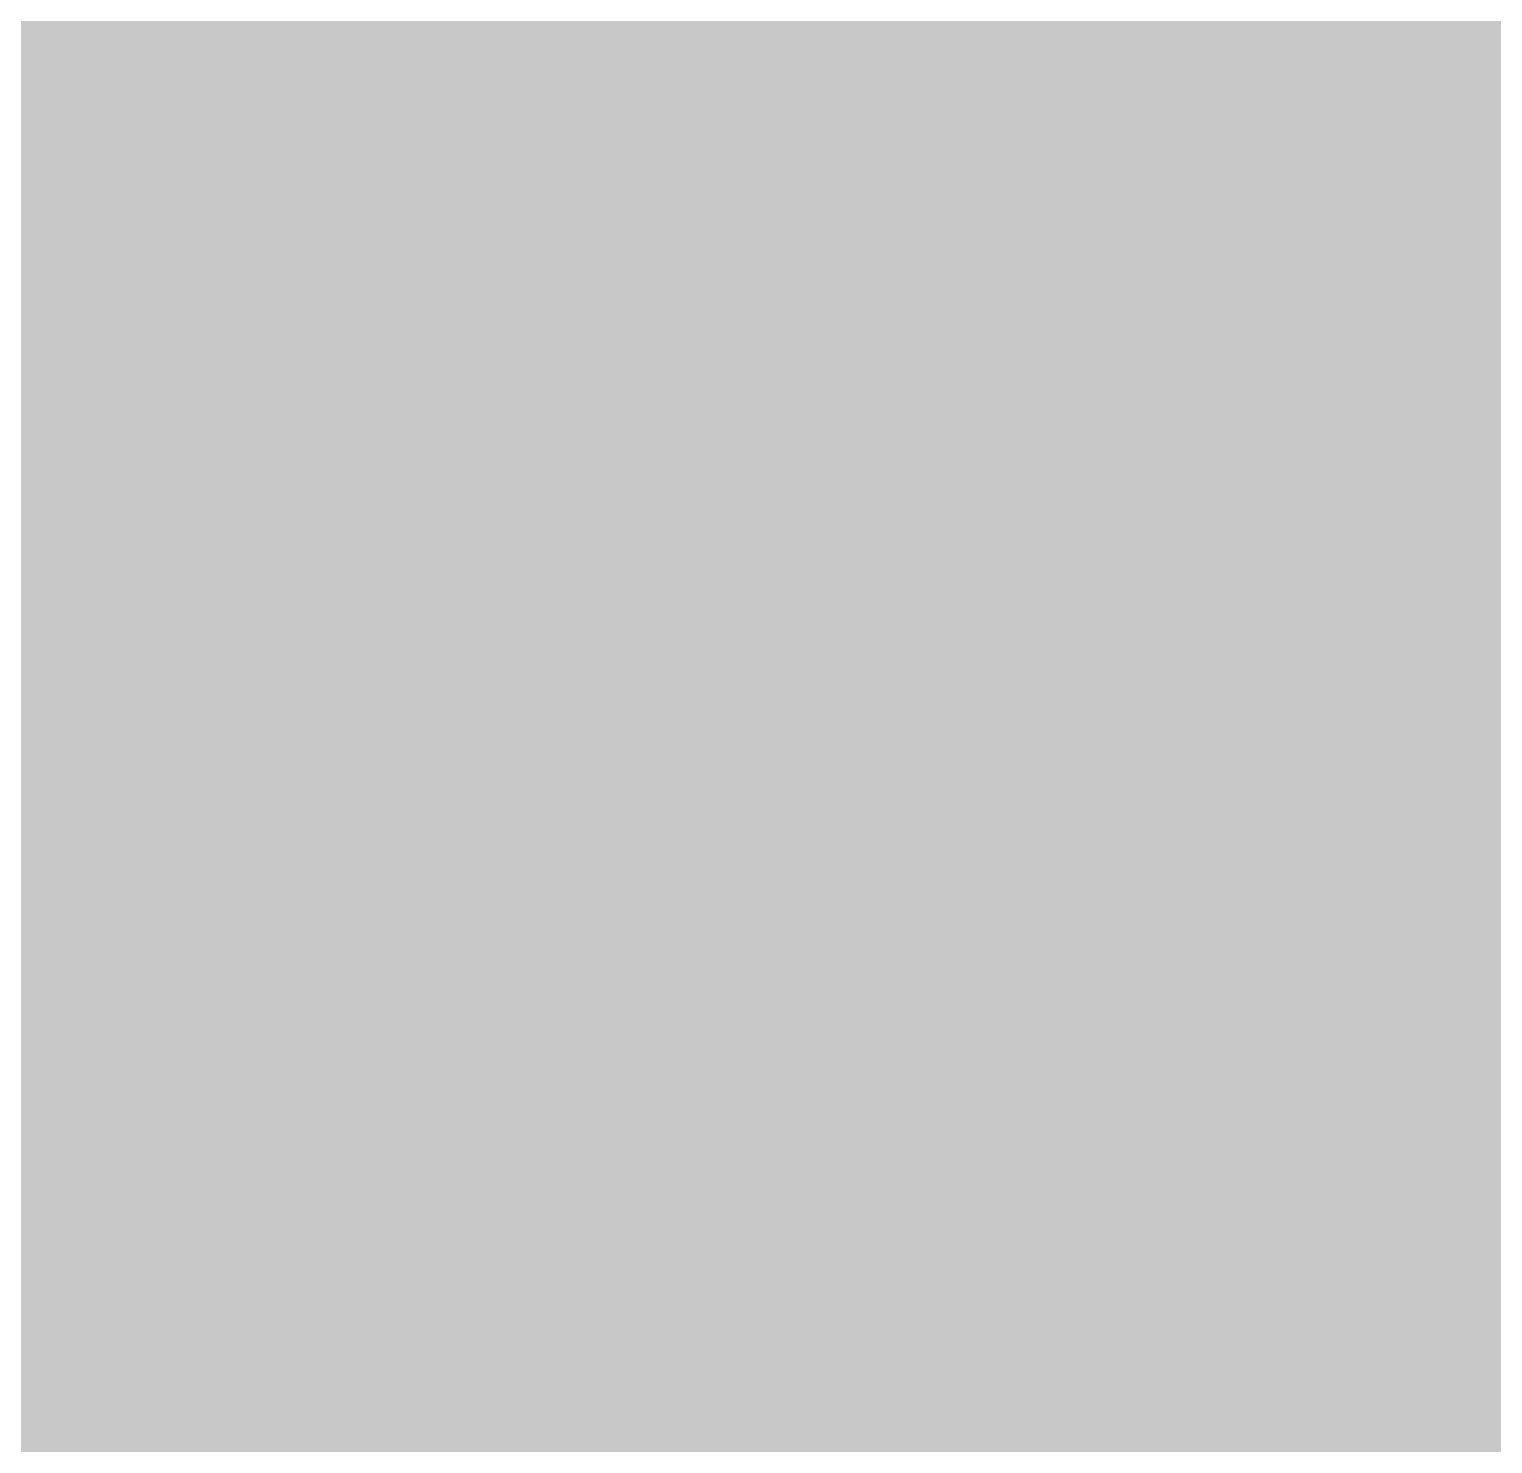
# Model space of a CAD drawing. Header units: inches. Extents: x -3 to 191, y -18 to 93.
# Drawn here: x 123.05584 to 123.09604, y 42.54768 to 42.58656 of the extents above; entities that cross this region are included whole.
import ezdxf

# ---------------------------------------------------------------- set-up
doc = ezdxf.new("R2010")
doc.units = ezdxf.units.IN
doc.layers.add('Mechanical 13', color=56, linetype='Continuous')

# ---------------------------------------------------------------- blocks, each defined once
blk = doc.blocks.new('RES_0805_217')
at = {"layer": 'Mechanical 13'}
for points in [[(-1.778, 1.143, 0.175001, 0.175001, 0), (1.778, 1.143, 0.175001, 0.175001, 0)], [(1.778, 1.143, 0.175001, 0.175001, 0), (1.778, -1.143, 0.175001, 0.175001, 0)]]:
    blk.add_lwpolyline(points, format="xyseb", dxfattribs=at)
blk.add_lwpolyline([(1.734251, 1.143, 0.0875, 0.0875, 1), (1.821749, 1.143, 0.0875, 0.0875, 1)], format="xyseb", close=True, dxfattribs=at)
blk.add_lwpolyline([(1.734251, 1.143, 0.0875, 0.0875, 1), (1.821749, 1.143, 0.0875, 0.0875, 1)], format="xyseb", close=True, dxfattribs=at)
blk = doc.blocks.new('RES_0805_219')
at = {"layer": 'Mechanical 13'}
for points in [[(-1.778, 1.143, 0.175001, 0.175001, 0), (1.778, 1.143, 0.175001, 0.175001, 0)], [(-1.778, 1.143, 0.175001, 0.175001, 0), (-1.778, -1.143, 0.175001, 0.175001, 0)]]:
    blk.add_lwpolyline(points, format="xyseb", dxfattribs=at)
blk.add_lwpolyline([(-1.821749, 1.143, 0.0875, 0.0875, 1), (-1.734251, 1.143, 0.0875, 0.0875, 1)], format="xyseb", close=True, dxfattribs=at)
blk.add_lwpolyline([(-1.821749, 1.143, 0.0875, 0.0875, 1), (-1.734251, 1.143, 0.0875, 0.0875, 1)], format="xyseb", close=True, dxfattribs=at)

msp = doc.modelspace()

# ---------------------------------------------------------------- block references
at = {"rotation": 90}
for name, p in [('RES_0805_219', (124.150011, 44.349998)), ('RES_0805_217', (124.150011, 40.749995))]:
    msp.add_blockref(name, p, dxfattribs=at)

doc.saveas('drawing.dxf')
